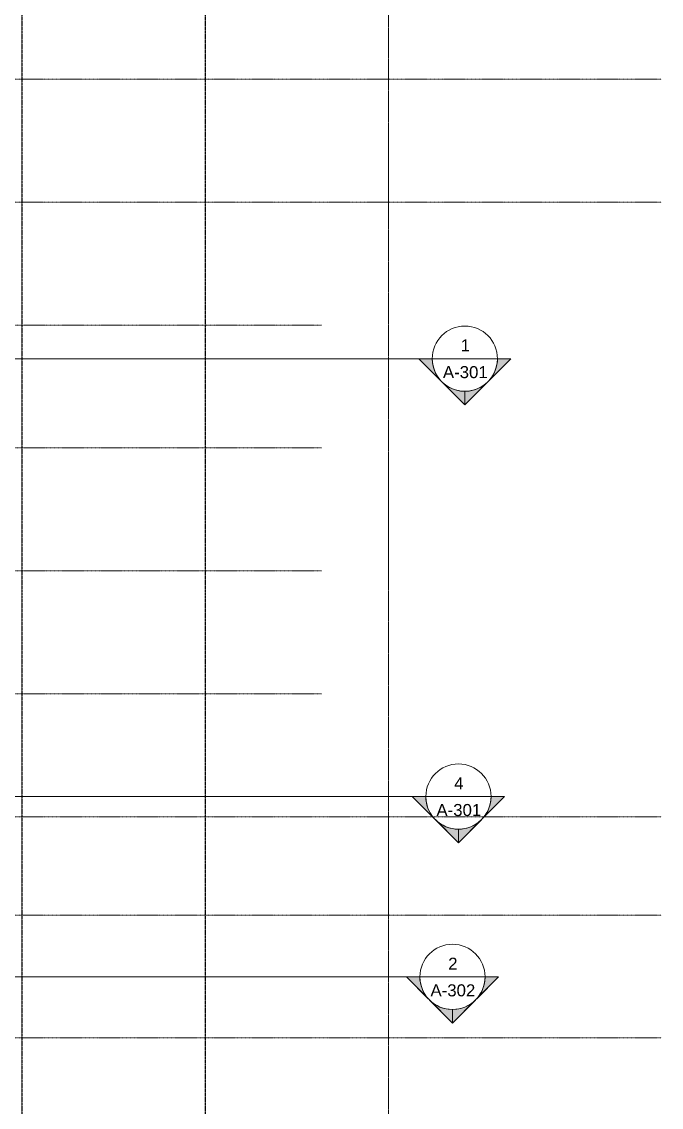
# Model space of a CAD drawing. Header units: inches. Extents: x 19712 to 27543, y -26063 to -18659.
# Drawn here: x 26287 to 27543, y -22920 to -20790 of the extents above; entities that cross this region are included whole.
import ezdxf

# ---------------------------------------------------------------- set-up
doc = ezdxf.new("R2010")
doc.units = ezdxf.units.IN
doc.header["$MEASUREMENT"] = 0
for name, pattern in [('Center 1_4_', [0.53125, 0.25, -0.09375, 0.09375, -0.09375]), ('Grid Line 1_2_', [0.875, 0.5, -0.125, 0.125, -0.125]), ('Hidden', [0.28125, 0.1875, -0.09375])]:
    doc.linetypes.add(name, pattern=pattern)
for name, color, linetype, lineweight in [('A-PROP-SBCK', 71, 'Hidden', 25), ('G-ANNO-SYMB', 111, 'Continuous', 9), ('PROP', 3, 'Center 1_4_', 9), ('S-GRID', 1, 'Continuous', 9)]:
    doc.layers.add(name, color=color, linetype=linetype, lineweight=lineweight)
doc.styles.add('Arial_2', font='arial.ttf', dxfattribs={"height": 23.60479})

# ---------------------------------------------------------------- blocks, each defined once
blk = doc.blocks.new('Section - Section Head - Filled-1526-Site Plan - Phase 1')
at = {"layer": 'G-ANNO-SYMB'}
h = blk.add_hatch(color=256, dxfattribs=at)
edge = h.paths.add_edge_path(flags=0)
edge.add_line((-0.4268, 0.1768), (-0.25, 0.3536))
edge.add_line((-0.25, 0.3536), (-0.25, 0.25))
edge.add_arc((-0.25, 0), 0.25, 90, 135)
h = blk.add_hatch(color=256, dxfattribs=at)
edge = h.paths.add_edge_path(flags=0)
edge.add_arc((-0.25, 0), 0.25, 45, 90)
edge.add_line((-0.25, 0.25), (-0.25, 0.3536))
edge.add_line((-0.25, 0.3536), (-0.0732, 0.1768))
h = blk.add_hatch(color=256, dxfattribs=at)
edge = h.paths.add_edge_path(flags=0)
edge.add_arc((-0.25, 0), 0.2503, 137.9216, 180)
edge.add_line((-0.5003, 0), (-0.6036, 0))
edge.add_line((-0.6036, 0), (-0.4358, 0.1678))
h = blk.add_hatch(color=256, dxfattribs=at)
edge = h.paths.add_edge_path(flags=0)
edge.add_line((-0.0642, 0.1678), (0.1036, 0))
edge.add_line((0.1036, 0), (0.0003, 0))
edge.add_arc((-0.25, 0), 0.2503, 0, 42.0784)
for p, q in [((-0.25, 0.3536), (-0.6036, 0)), ((-0.25, 0.3536), (-0.4268, 0.1768)), ((-0.25, 0.3536), (0.1036, 0)), ((-0.25, 0.25), (-0.25, 0.3536)), ((-0.0732, 0.1768), (-0.25, 0.3536)), ((-0.25, 0.3536), (-0.25, 0.25)), ((-0.4358, 0.1678), (-0.6036, 0)), ((0.1036, 0), (-0.0642, 0.1678)), ((-0.6036, 0), (-0.5003, 0)), ((0.0003, 0), (0.1036, 0)), ((-0.5, 0), (-0.6036, 0)), ((0, 0), (0.1036, 0))]:
    blk.add_line(p, q, dxfattribs=at)
for radius, start, end in [(0.25, 360, 180), (0.25, 90, 135), (0.25, 45, 90), (0.2503, 137.9216, 180), (0.2503, 0, 42.0784), (0.25, 180, 360)]:
    blk.add_arc((-0.25, 0), radius, start, end, dxfattribs=at)

msp = doc.modelspace()

# ---------------------------------------------------------------- linework, layer by layer
at = {"layer": 'A-PROP-SBCK'}
for p, q in [((26287.5, -19438.2), (26287.5, -25779.9)), ((26647.5, -19438.2), (26647.5, -25801.4))]:
    msp.add_line(p, q, dxfattribs=at)
at = {"layer": 'G-ANNO-SYMB'}
for p, q in [((27093.1, -21451.1), (20015.9, -21451.1)), ((27093.1, -21451.1), (27221.1, -21451.1)), ((27080.5, -22310.5), (20003.3, -22310.5)), ((27080.5, -22310.5), (27208.5, -22310.5)), ((27068.8, -22664.4), (19991.5, -22664.4)), ((27068.8, -22664.4), (27196.8, -22664.4))]:
    msp.add_line(p, q, dxfattribs=at)
at = {"layer": 'PROP'}
msp.add_line((27007.5, -19198.2), (27007.5, -25943.1), dxfattribs=at)
at = {"layer": 'S-GRID', "linetype": 'Grid Line 1_2_'}
for p, q in [((27542.7, -20902.6), (19849, -20902.6)), ((27542.7, -21143.8), (19849, -21143.8)), ((26875.5, -21385.1), (19849, -21385.1)), ((26875.5, -21626.3), (19849, -21626.3)), ((26875.5, -21867.6), (19849, -21867.6)), ((26875.5, -22108.8), (19849, -22108.8)), ((27542.7, -22350.1), (19849, -22350.1)), ((27542.7, -22543.1), (19849, -22543.1)), ((27542.7, -22784.3), (19849, -22784.3))]:
    msp.add_line(p, q, dxfattribs=at)

# ---------------------------------------------------------------- block references
at = {"layer": 'G-ANNO-SYMB', "xscale": 255.9999999999999, "yscale": 255.9999999999999, "zscale": 255.9999999999999, "rotation": 180}
for p in [(27093.1, -21451.1), (27080.5, -22310.5), (27068.8, -22664.4)]:
    msp.add_blockref('Section - Section Head - Filled-1526-Site Plan - Phase 1', p, dxfattribs=at)

# ---------------------------------------------------------------- texts
at = {"layer": 'G-ANNO-SYMB', "char_height": 23.6, "attachment_point": 2, "line_spacing_factor": 0.938532, "style": 'Arial_2'}
for s, insert, width in [('1', (27158, -21413.3), 21.888), ('A-301', (27158, -21465.7), 104.832), ('4', (27145.3, -22272.7), 21.888), ('A-301', (27145.3, -22325.1), 104.832), ('2', (27133.6, -22626.7), 21.888), ('A-302', (27133.6, -22679), 104.832)]:
    msp.add_mtext(s, dxfattribs=dict(at, insert=insert, width=width))

doc.saveas('drawing.dxf')
